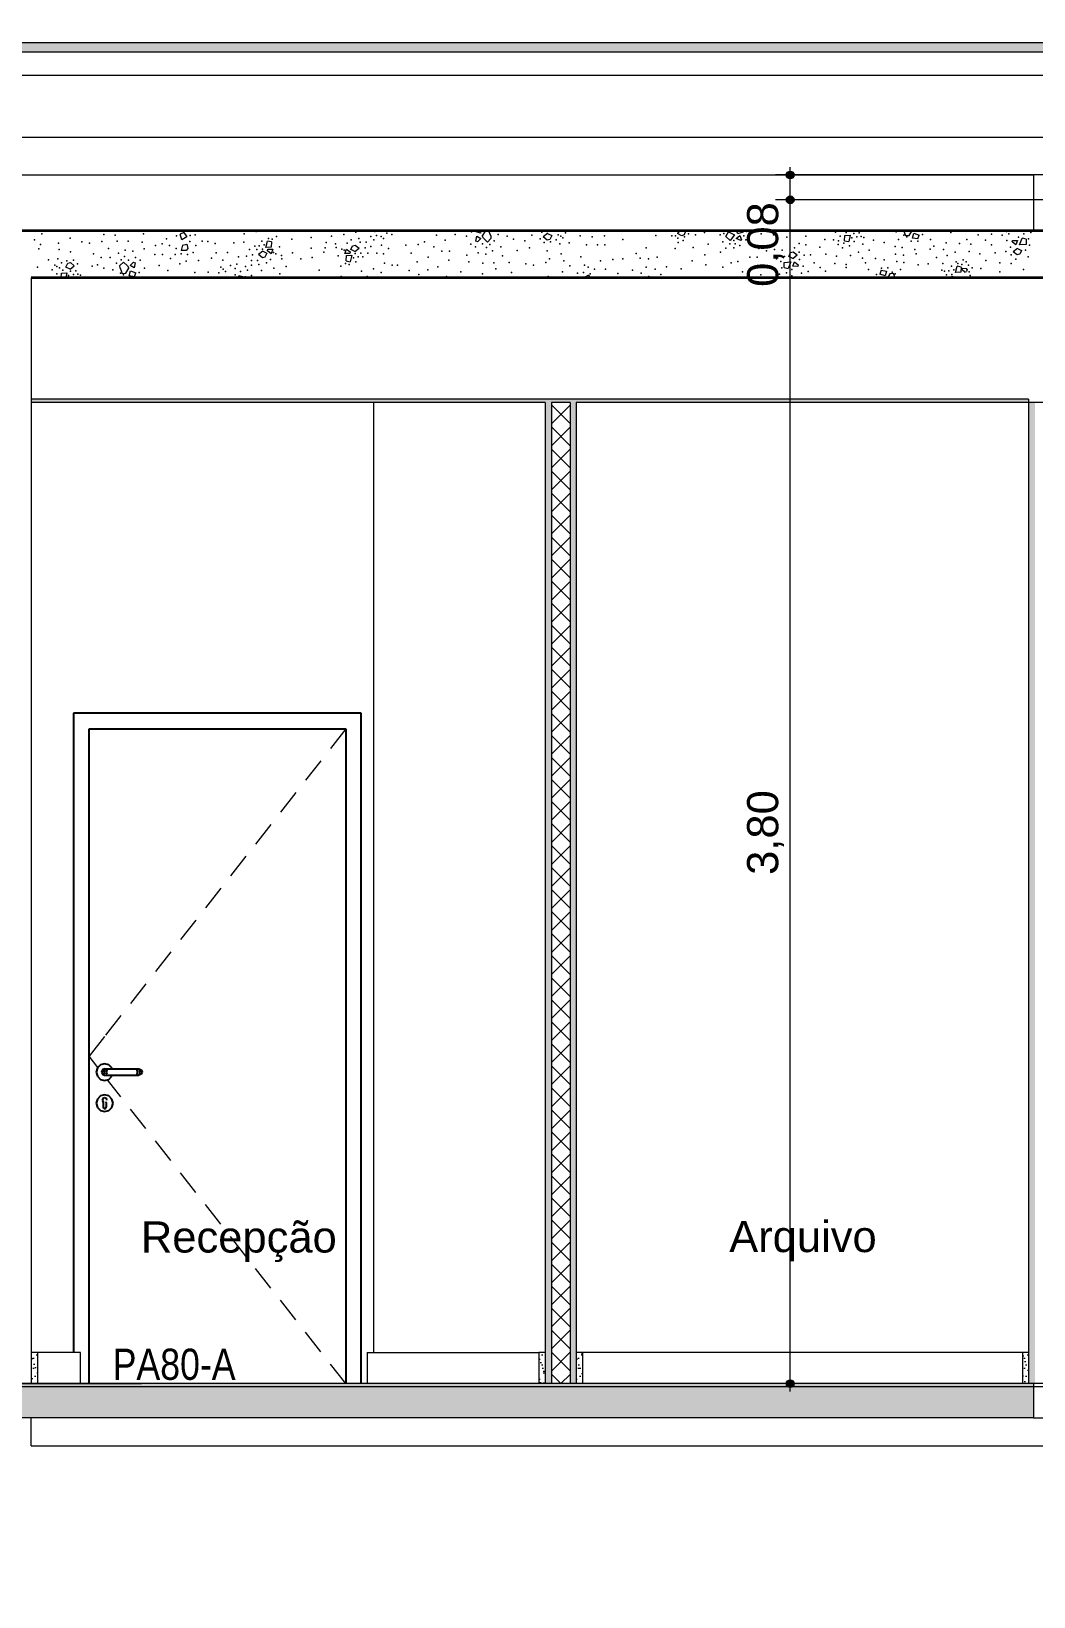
# Model space of a CAD drawing. Header units: metres. Extents: x -1783 to 21505, y -57 to 13660.
# Drawn here: x 17066 to 17388, y 7244 to 7746 of the extents above; entities that cross this region are included whole.
import ezdxf

# ---------------------------------------------------------------- set-up
doc = ezdxf.new("R2010")
doc.units = ezdxf.units.M
doc.header["$MEASUREMENT"] = 0
for name, color, linetype, lineweight in [('01_A Corte AA_1_0_Caneta_No__1', 7, 'Continuous', 35), ('01_A Corte AA_1_COBERTURA-LINHAS.EXEC_Caneta_No__241', 7, 'Continuous', 13), ('01_A Corte AA_1_ESTRUTURA-COB.EST_Caneta_No__241', 7, 'Continuous', 13), ('01_A Corte AA_1_FORRO.EXEC_Caneta_No__241', 7, 'Continuous', 13), ('01_A Corte AA_1_LAJES.EST_Caneta_No__1', 7, 'Continuous', 35), ('01_A Corte AA_1_LAJES.EST_Caneta_No__241', 7, 'Continuous', 13), ('01_A Corte AA_1_LAJES.EST_Caneta_No__4', 7, 'Continuous', 20), ('01_A Corte AA_1_LAJES.EST_Caneta_No__7', 7, 'Continuous', 13), ('01_A Corte AA_1_PAREDE CONSTRUIR_Caneta_No__241', 7, 'Continuous', 13), ('01_A Corte AA_1_PAREDE CONSTRUIR_Caneta_No__3', 7, 'Continuous', 25), ('01_A Corte AA_1_PAREDE CONSTRUIR_Caneta_No__83', 84, 'Continuous', 0), ('01_A Corte AA_1_PISO - Rodapé_Caneta_No__11', 7, 'Continuous', 5)]:
    doc.layers.add(name, color=color, linetype=linetype, lineweight=lineweight)
for name, color, linetype, lineweight, true_color in [('01_A Corte AA_1_ESTRUTURA-COB.EST_Caneta_No__16', 7, 'Continuous', 0, 0xc9c9c9), ('01_A Corte AA_1_ESTRUTURA-COB.EST_Caneta_No__97', 7, 'Continuous', 5, 0x6b6b6b), ('01_A Corte AA_1_LAJES.EST_Caneta_No__16', 7, 'Continuous', 0, 0xc9c9c9), ('01_A Corte AA_1_LAJES.EST_Caneta_No__254', 7, 'Continuous', 0, 0xd1c9ad), ('01_A Corte AA_1_LAJES.EST_Caneta_No__97', 7, 'Continuous', 5, 0x6b6b6b), ('01_A Corte AA_1_PISO - Rodapé_Caneta_No__97', 7, 'Continuous', 5, 0x6b6b6b)]:
    doc.layers.add(name, color=color, linetype=linetype, lineweight=lineweight, true_color=true_color)
for name, color, linetype in [('01_A Corte AA_1_FORRO.EXEC', 7, 'Continuous'), ('01_A Corte AA_1_PAREDE CONSTRUIR', 7, 'Continuous'), ('cotas', 7, 'Continuous'), ('COTAS EXECUTIVO.EXEC', 7, 'Continuous')]:
    doc.layers.add(name, color=color, linetype=linetype)
doc.styles.add('GENERATED_STYLE_1', font='arial.ttf')
doc.styles.add('GENERATED_STYLE_2', font='arial.ttf', dxfattribs={"width": 0.8})
pattern_1 = [(50, (22447.53, 7311.93), (-54.6554, 4.78173), [5.715, -62.865]), (355, (22447.53, 7311.93), (-10.57303, 57.31705), [4.572, -50.29218]), (100.4514, (22452.083, 7311.53), (44.08237, 52.53533), [4.857, -53.42707]), (46.1842, (22447.53, 7327.17), (-81.3237, 12.6127), [8.5725, -94.2975]), (96.6356, (22454.306, 7326.12), (71.2212, 74.2278), [7.2855, -80.1407]), (351.1842, (22447.53, 7327.17), (71.2212, 74.2278), [6.858, -75.4379]), (21, (22455.15, 7323.36), (-45.48432, 30.67956), [5.715, -62.865]), (326, (22455.15, 7323.36), (18.5406, 55.2564), [4.572, -50.292]), (71.4514, (22458.94, 7320.803), (64.02493, 24.57683), [4.857, -53.427]), (37.5, (22447.529, 7311.93), (0.92658, 25.36651), [0, -49.6824, 0, -51.054, 0, -50.4825]), (7.5, (22447.53, 7311.93), (20.0459, 30.05417), [0, -29.1084, 0, -48.5394, 0, -19.2405]), (327.5, (22430.536, 7311.93), (-40.67718, 1.718623), [0, -19.05, 0, -59.436, 0, -78.867]), (317.5, (22422.916, 7311.93), (44.43875, 7.62795), [0, -24.765, 0, -39.4716, 0, -56.007])]
pattern_2 = [(45, (22447.5286, 7316.9294), (-1.5909903, 1.5909903), [0, -1.5, 0, -2.25]), (110, (22452.5286, 7316.9294), (2.1143084, 0.7695453), [0, -1.1, 0, -1.9])]

# ---------------------------------------------------------------- blocks, each defined once
blk = doc.blocks.new('*X6658', base_point=(-79.8343, -33.8088))
at = {"layer": '01_A Corte AA_1_LAJES.EST_Caneta_No__241', "color": 7, "linetype": 'Continuous', "lineweight": 13, "ltscale": 1000}
for p, q in [((-53.3245, 3.6951), (-53.3366, 3.6895)), ((-53.3312, 3.6716), (-53.3366, 3.6895)), ((-53.315, 3.6814), (-53.3312, 3.6716)), ((-53.3245, 3.6951), (-53.315, 3.6814)), ((-52.3886, 3.7), (-52.389, 3.6988)), ((-52.3721, 3.6931), (-52.389, 3.6988)), ((-52.3865, 3.6672), (-52.3836, 3.6829)), ((-52.3836, 3.6829), (-52.3704, 3.6754)), ((-52.3704, 3.6754), (-52.3814, 3.6652)), ((-52.3703, 3.7), (-52.3721, 3.6931)), ((-52.357, 3.7), (-52.3662, 3.6841)), ((-52.3619, 3.677), (-52.3662, 3.6841)), ((-52.3497, 3.6644), (-52.3619, 3.677)), ((-52.3381, 3.6756), (-52.3497, 3.6644)), ((-52.339, 3.684), (-52.3447, 3.7)), ((-52.339, 3.684), (-52.3381, 3.6756)), ((-52.1565, 3.6919), (-52.1701, 3.6808)), ((-52.1575, 3.6708), (-52.1701, 3.6808)), ((-52.1493, 3.6728), (-52.1575, 3.6708)), ((-52.1565, 3.6919), (-52.1431, 3.6856)), ((-52.1431, 3.6856), (-52.1493, 3.6728)), ((-51.734, 3.7), (-51.7394, 3.6919)), ((-51.7254, 3.684), (-51.7394, 3.6919)), ((-51.7176, 3.6873), (-51.7254, 3.684)), ((-51.7138, 3.7), (-51.7176, 3.6873)), ((-51.584, 3.6828), (-51.5751, 3.6969)), ((-51.584, 3.6828), (-51.5699, 3.67)), ((-51.5751, 3.6969), (-51.5561, 3.6881)), ((-51.5561, 3.6881), (-51.5699, 3.67)), ((-51.5507, 3.6761), (-51.5388, 3.6855)), ((-51.5354, 3.6695), (-51.5507, 3.6761)), ((-51.5457, 3.6917), (-51.5499, 3.7)), ((-51.5457, 3.6917), (-51.5275, 3.6973)), ((-51.5388, 3.6855), (-51.5335, 3.6714)), ((-51.5335, 3.6714), (-51.5354, 3.6695)), ((-51.5286, 3.7), (-51.5275, 3.6973)), ((-51.2026, 3.6689), (-51.202, 3.6856)), ((-51.2026, 3.6689), (-51.1896, 3.6661)), ((-51.202, 3.6856), (-51.1846, 3.6867)), ((-51.1846, 3.6867), (-51.1896, 3.6661)), ((-51.1744, 3.6985), (-51.1776, 3.7)), ((-51.1744, 3.6985), (-51.1726, 3.7)), ((-51.0125, 3.7), (-51.0072, 3.6852)), ((-51.0072, 3.6852), (-50.9952, 3.6859)), ((-50.9952, 3.6859), (-50.9871, 3.7)), ((-50.9842, 3.6775), (-50.9801, 3.6928)), ((-50.9678, 3.6746), (-50.9842, 3.6775)), ((-50.9801, 3.6928), (-50.9632, 3.6871)), ((-50.9678, 3.6746), (-50.9632, 3.6871)), ((-50.6649, 3.6647), (-50.6635, 3.67)), ((-50.6635, 3.67), (-50.6476, 3.6692)), ((-50.6476, 3.6692), (-50.6533, 3.6552)), ((-50.6411, 3.6554), (-50.6326, 3.6767)), ((-50.6196, 3.6739), (-50.6326, 3.6767)), ((-50.6196, 3.6739), (-50.6202, 3.6572)), ((-53.3291, 3.6545), (-53.3333, 3.6374)), ((-53.3171, 3.637), (-53.3333, 3.6374)), ((-53.3291, 3.6545), (-53.3146, 3.6574)), ((-53.3118, 3.6436), (-53.3171, 3.637)), ((-53.3146, 3.6574), (-53.3118, 3.6436)), ((-53.0711, 3.6354), (-53.0847, 3.6243)), ((-53.0721, 3.6143), (-53.0847, 3.6243)), ((-53.0711, 3.6354), (-53.0577, 3.629)), ((-53.0577, 3.629), (-53.0639, 3.6163)), ((-53.061, 3.6472), (-53.0559, 3.6678)), ((-53.0436, 3.6483), (-53.061, 3.6472)), ((-53.0429, 3.665), (-53.0559, 3.6678)), ((-53.0559, 3.6367), (-53.0545, 3.6419)), ((-53.0443, 3.6271), (-53.0559, 3.6367)), ((-53.0545, 3.6419), (-53.0386, 3.6412)), ((-53.0386, 3.6412), (-53.0443, 3.6271)), ((-53.0429, 3.665), (-53.0436, 3.6483)), ((-52.8075, 3.6281), (-52.8019, 3.6421)), ((-52.7916, 3.6273), (-52.8075, 3.6281)), ((-52.8032, 3.6042), (-52.8025, 3.6209)), ((-52.8025, 3.6209), (-52.7851, 3.622)), ((-52.8019, 3.6421), (-52.7903, 3.6326)), ((-52.7903, 3.6326), (-52.7916, 3.6273)), ((-52.7851, 3.622), (-52.7902, 3.6014)), ((-52.7884, 3.6402), (-52.7822, 3.6529)), ((-52.775, 3.6338), (-52.7884, 3.6402)), ((-52.7822, 3.6529), (-52.7741, 3.655)), ((-52.775, 3.6338), (-52.7614, 3.645)), ((-52.7741, 3.655), (-52.7614, 3.645)), ((-52.3814, 3.6652), (-52.3865, 3.6672)), ((-51.3822, 3.6184), (-51.3761, 3.6311)), ((-51.3689, 3.612), (-51.3822, 3.6184)), ((-51.3761, 3.6311), (-51.3679, 3.6332)), ((-51.3689, 3.612), (-51.3552, 3.6232)), ((-51.3679, 3.6332), (-51.3552, 3.6232)), ((-50.6533, 3.6552), (-50.6649, 3.6647)), ((-50.6477, 3.6443), (-50.6614, 3.6332)), ((-50.6487, 3.6232), (-50.6614, 3.6332)), ((-50.6405, 3.6252), (-50.6487, 3.6232)), ((-50.6477, 3.6443), (-50.6344, 3.6379)), ((-50.6202, 3.6572), (-50.6411, 3.6554)), ((-50.6344, 3.6379), (-50.6405, 3.6252)), ((-53.703, 3.5837), (-53.6968, 3.5964)), ((-53.6896, 3.5773), (-53.703, 3.5837)), ((-53.6968, 3.5964), (-53.6886, 3.5984)), ((-53.6896, 3.5773), (-53.676, 3.5884)), ((-53.6886, 3.5984), (-53.676, 3.5884)), ((-53.5293, 3.5891), (-53.5177, 3.6003)), ((-53.5284, 3.5807), (-53.5293, 3.5891)), ((-53.5284, 3.5807), (-53.5224, 3.564)), ((-53.5177, 3.6003), (-53.5055, 3.5877)), ((-53.5104, 3.5647), (-53.5012, 3.5807)), ((-53.5055, 3.5877), (-53.5012, 3.5807)), ((-53.4994, 3.5563), (-53.4952, 3.5717)), ((-53.4969, 3.5894), (-53.4859, 3.5996)), ((-53.4838, 3.5819), (-53.4969, 3.5894)), ((-53.4952, 3.5717), (-53.4784, 3.5659)), ((-53.4859, 3.5996), (-53.4809, 3.5975)), ((-53.4809, 3.5975), (-53.4838, 3.5819)), ((-53.0639, 3.6163), (-53.0721, 3.6143)), ((-52.8032, 3.6042), (-52.7902, 3.6014)), ((-51.397, 3.5825), (-51.3964, 3.5991)), ((-51.397, 3.5825), (-51.384, 3.5796)), ((-51.3964, 3.5991), (-51.3755, 3.601)), ((-51.3755, 3.601), (-51.384, 3.5796)), ((-51.3689, 3.5871), (-51.3633, 3.6012)), ((-51.353, 3.5864), (-51.3689, 3.5871)), ((-51.3633, 3.6012), (-51.3517, 3.5916)), ((-51.3517, 3.5916), (-51.353, 3.5864)), ((-51.0848, 3.5741), (-51.0894, 3.5616)), ((-51.0848, 3.5741), (-51.0684, 3.5712)), ((-51.0684, 3.5712), (-51.0725, 3.5559)), ((-50.8468, 3.5666), (-50.8417, 3.5872)), ((-50.8287, 3.5843), (-50.8417, 3.5872)), ((-50.8287, 3.5843), (-50.8294, 3.5677)), ((-50.825, 3.575), (-50.8237, 3.5802)), ((-50.8169, 3.5683), (-50.825, 3.575)), ((-50.8237, 3.5802), (-50.8111, 3.5797)), ((-50.8169, 3.5683), (-50.8114, 3.5704)), ((-50.809, 3.5765), (-50.8114, 3.5704)), ((-50.809, 3.5765), (-50.8111, 3.5797)), ((-53.7177, 3.55), (-53.7171, 3.5644)), ((-53.7171, 3.5644), (-53.6997, 3.5655)), ((-53.6997, 3.5655), (-53.7035, 3.55)), ((-53.5224, 3.564), (-53.5104, 3.5647)), ((-53.4829, 3.5534), (-53.4994, 3.5563)), ((-53.4829, 3.5534), (-53.4784, 3.5659)), ((-53.1499, 3.55), (-53.1477, 3.5556)), ((-53.1347, 3.5527), (-53.1477, 3.5556)), ((-53.1347, 3.5527), (-53.1348, 3.55)), ((-52.0249, 3.5579), (-52.037, 3.5523)), ((-52.0363, 3.55), (-52.037, 3.5523)), ((-52.0249, 3.5579), (-52.0194, 3.55)), ((-51.0725, 3.5559), (-51.0894, 3.5616)), ((-51.0573, 3.5628), (-51.0647, 3.55)), ((-51.0453, 3.5635), (-51.0573, 3.5628)), ((-51.0405, 3.55), (-51.0453, 3.5635)), ((-50.8569, 3.5548), (-50.8627, 3.55)), ((-50.8569, 3.5548), (-50.8469, 3.55)), ((-50.8294, 3.5677), (-50.8468, 3.5666))]:
    blk.add_line(p, q, dxfattribs=at)
for p in [(-53.8042, 3.6718), (-53.7802, 3.6908), (-53.6894, 3.6766), (-53.6655, 3.6999), (-53.5816, 3.689), (-53.5453, 3.6862), (-53.4536, 3.6908), (-53.3796, 3.6753), (-53.3482, 3.6848), (-53.3194, 3.6998), (-53.3044, 3.6857), (-53.2881, 3.6874), (-53.1304, 3.6908), (-53.0921, 3.698), (-53.0529, 3.6764), (-53.0408, 3.6733), (-53.0264, 3.682), (-52.9777, 3.6742), (-52.9154, 3.6789), (-52.85, 3.6837), (-52.8107, 3.6889), (-52.7868, 3.6712), (-52.7715, 3.696), (-52.7627, 3.6763), (-52.7239, 3.6825), (-52.7139, 3.6714), (-52.7114, 3.6986), (-52.7055, 3.686), (-52.6908, 3.6828), (-52.6832, 3.6758), (-52.6721, 3.6931), (-52.6569, 3.6888), (-52.5125, 3.6867), (-52.4853, 3.6708), (-52.4532, 3.6893), (-52.4167, 3.6835), (-52.4002, 3.6975), (-52.3398, 3.6998), (-52.3274, 3.6684), (-52.3147, 3.6889), (-52.286, 3.6837), (-52.2659, 3.6733), (-52.2064, 3.6868), (-52.1803, 3.6745), (-52.1752, 3.6966), (-52.1576, 3.6979), (-52.1285, 3.6717), (-52.1222, 3.6876), (-52.114, 3.6837), (-52.1073, 3.6786), (-52.0988, 3.694), (-52.0522, 3.6848), (-52.0137, 3.6815), (-51.9738, 3.6843), (-51.9151, 3.6723), (-51.809, 3.6856), (-51.7578, 3.684), (-51.746, 3.6847), (-51.7379, 3.6771), (-51.7207, 3.6693), (-51.7163, 3.6811), (-51.7043, 3.6908), (-51.6817, 3.6873), (-51.6528, 3.6952), (-51.6022, 3.6873), (-51.5901, 3.6915), (-51.5578, 3.6691), (-51.526, 3.684), (-51.5193, 3.6716), (-51.5178, 3.6987), (-51.5082, 3.6918), (-51.4703, 3.6906), (-51.4313, 3.6874), (-51.3879, 3.6798), (-51.327, 3.6839), (-51.2661, 3.6732), (-51.2379, 3.6714), (-51.2322, 3.6964), (-51.2174, 3.6837), (-51.1978, 3.6951), (-51.1792, 3.6782), (-51.1733, 3.6925), (-51.1637, 3.6815), (-51.1557, 3.6938), (-51.1492, 3.6822), (-51.1404, 3.6792), (-51.11, 3.6702), (-51.0375, 3.697), (-51.0299, 3.6726), (-51.0124, 3.6861), (-51.0024, 3.681), (-50.952, 3.6884), (-50.9269, 3.6728), (-50.8611, 3.6947), (-50.8102, 3.6727), (-50.7735, 3.6882), (-50.7507, 3.6703), (-50.7314, 3.6895), (-50.6972, 3.6867), (-50.6827, 3.6986), (-50.6813, 3.669), (-50.6754, 3.6914), (-50.6447, 3.68), (-50.6275, 3.6909), (-50.6127, 3.6746), (-50.6048, 3.695), (-53.7904, 3.6431), (-53.7844, 3.6564), (-53.727, 3.6613), (-53.7244, 3.6408), (-53.6886, 3.633), (-53.652, 3.6651), (-53.6277, 3.6614), (-53.6139, 3.6269), (-53.5872, 3.6659), (-53.5664, 3.6443), (-53.538, 3.6674), (-53.5346, 3.6284), (-53.5125, 3.6388), (-53.5031, 3.6675), (-53.4881, 3.635), (-53.4584, 3.6641), (-53.4519, 3.6426), (-53.417, 3.6245), (-53.4155, 3.6536), (-53.3942, 3.6584), (-53.3929, 3.6247), (-53.3708, 3.6539), (-53.3523, 3.6242), (-53.3487, 3.6442), (-53.3327, 3.6262), (-53.3123, 3.6243), (-53.3046, 3.6659), (-53.2948, 3.6312), (-53.2857, 3.6538), (-53.2655, 3.6672), (-53.2475, 3.6665), (-53.2235, 3.66), (-53.2202, 3.6302), (-53.1842, 3.6311), (-53.1634, 3.6621), (-53.1313, 3.6638), (-53.1227, 3.6193), (-53.1131, 3.6408), (-53.104, 3.6233), (-53.0963, 3.6517), (-53.0898, 3.6401), (-53.0819, 3.6524), (-53.0738, 3.6679), (-53.0722, 3.6414), (-53.0663, 3.6557), (-53.0367, 3.6311), (-53.0286, 3.6272), (-53.017, 3.6491), (-53.0111, 3.6217), (-52.9752, 3.6303), (-52.915, 3.6448), (-52.8747, 3.6319), (-52.8707, 3.6456), (-52.8676, 3.6634), (-52.8369, 3.6585), (-52.835, 3.6475), (-52.8291, 3.6201), (-52.8175, 3.6421), (-52.8094, 3.6381), (-52.7997, 3.6607), (-52.7739, 3.6278), (-52.7582, 3.6638), (-52.7563, 3.6291), (-52.7421, 3.646), (-52.7389, 3.6643), (-52.733, 3.6284), (-52.7235, 3.6499), (-52.7045, 3.6291), (-52.6897, 3.6543), (-52.6832, 3.6269), (-52.6674, 3.6443), (-52.611, 3.655), (-52.5939, 3.629), (-52.5722, 3.6565), (-52.552, 3.6657), (-52.5212, 3.6489), (-52.4958, 3.6355), (-52.4716, 3.6357), (-52.4155, 3.6222), (-52.4031, 3.6579), (-52.3878, 3.6495), (-52.3793, 3.6297), (-52.3654, 3.6583), (-52.3549, 3.626), (-52.3521, 3.6469), (-52.3414, 3.6569), (-52.3328, 3.6364), (-52.3063, 3.6493), (-52.301, 3.6204), (-52.2535, 3.6378), (-52.2297, 3.668), (-52.2147, 3.6455), (-52.1672, 3.6626), (-52.1575, 3.6363), (-52.1467, 3.6654), (-52.1167, 3.6584), (-52.1123, 3.6262), (-52.0874, 3.6617), (-52.0319, 3.6553), (-51.9964, 3.6559), (-51.9725, 3.6561), (-51.8717, 3.6281), (-51.8398, 3.6458), (-51.7467, 3.6436), (-51.737, 3.6631), (-51.689, 3.6474), (-51.6519, 3.623), (-51.641, 3.6578), (-51.6008, 3.6322), (-51.5936, 3.6656), (-51.5843, 3.6451), (-51.5711, 3.659), (-51.5584, 3.6461), (-51.5541, 3.6593), (-51.5391, 3.6536), (-51.4779, 3.6443), (-51.4534, 3.6362), (-51.4273, 3.6403), (-51.4031, 3.6388), (-51.364, 3.6462), (-51.3489, 3.6324), (-51.3483, 3.6601), (-51.3321, 3.6222), (-51.3266, 3.6553), (-51.3122, 3.6233), (-51.2824, 3.6482), (-51.2631, 3.6261), (-51.2286, 3.6194), (-51.2233, 3.6567), (-51.222, 3.6681), (-51.2089, 3.6459), (-51.2047, 3.6606), (-51.1872, 3.6524), (-51.1841, 3.6212), (-51.1717, 3.666), (-51.1579, 3.6316), (-51.1439, 3.6573), (-51.1236, 3.6381), (-51.0757, 3.6629), (-51.0405, 3.6501), (-51.0387, 3.6261), (-51.0179, 3.6467), (-51.0139, 3.6226), (-50.9886, 3.6669), (-50.9768, 3.6409), (-50.9726, 3.6262), (-50.968, 3.6677), (-50.928, 3.6417), (-50.9165, 3.6512), (-50.8856, 3.641), (-50.8763, 3.6618), (-50.8734, 3.6216), (-50.8472, 3.6321), (-50.8339, 3.6603), (-50.8028, 3.6338), (-50.7973, 3.6573), (-50.7682, 3.6271), (-50.7313, 3.6559), (-50.7191, 3.6299), (-50.6845, 3.6342), (-50.6695, 3.6479), (-50.6677, 3.6239), (-50.6213, 3.6387), (-50.6092, 3.6542), (-53.7939, 3.5844), (-53.7587, 3.6075), (-53.7473, 3.5752), (-53.7389, 3.5906), (-53.7321, 3.5856), (-53.7294, 3.6108), (-53.724, 3.5816), (-53.7176, 3.5976), (-53.7129, 3.5739), (-53.6995, 3.6039), (-53.6885, 3.5713), (-53.6789, 3.6066), (-53.6709, 3.5726), (-53.6659, 3.5948), (-53.6184, 3.587), (-53.6015, 3.5914), (-53.5902, 3.6149), (-53.5814, 3.5811), (-53.5611, 3.6154), (-53.5527, 3.5758), (-53.54, 3.5964), (-53.526, 3.6078), (-53.5153, 3.6178), (-53.502, 3.6064), (-53.4795, 3.6152), (-53.4642, 3.6068), (-53.4507, 3.5812), (-53.4034, 3.5894), (-53.3762, 3.5735), (-53.3675, 3.6113), (-53.3367, 3.5945), (-53.3165, 3.6037), (-53.2777, 3.6052), (-53.2465, 3.5683), (-53.236, 3.6127), (-53.2054, 3.5844), (-53.199, 3.6059), (-53.1979, 3.5774), (-53.1906, 3.5703), (-53.1748, 3.5888), (-53.1593, 3.5792), (-53.1541, 3.594), (-53.1488, 3.6173), (-53.1427, 3.5698), (-53.1259, 3.5863), (-53.12, 3.5738), (-53.1075, 3.5898), (-53.1072, 3.6049), (-53.0879, 3.6055), (-53.0835, 3.5929), (-53.0747, 3.5732), (-53.0594, 3.598), (-53.0464, 3.6085), (-53.0354, 3.5803), (-53.0092, 3.6108), (-52.9961, 3.5856), (-52.949, 3.611), (-52.9123, 3.6153), (-52.8898, 3.5739), (-52.8197, 3.5872), (-52.8053, 3.596), (-52.7933, 3.5928), (-52.7798, 3.6136), (-52.7723, 3.6013), (-52.7643, 3.6169), (-52.754, 3.5713), (-52.7498, 3.6175), (-52.7157, 3.5784), (-52.68, 3.597), (-52.6559, 3.5905), (-52.6379, 3.5899), (-52.6005, 3.5728), (-52.5753, 3.601), (-52.5405, 3.5754), (-52.54, 3.616), (-52.5091, 3.5849), (-52.4732, 3.6065), (-52.4351, 3.5693), (-52.409, 3.6006), (-52.3642, 3.5972), (-52.3293, 3.5973), (-52.3221, 3.5785), (-52.2801, 3.5988), (-52.2257, 3.5943), (-52.2013, 3.5905), (-52.1617, 3.5989), (-52.1503, 3.6103), (-52.1085, 3.5694), (-52.1043, 3.6038), (-52.0845, 3.5884), (-52.0495, 3.6171), (-52.0381, 3.59), (-52.0258, 3.5835), (-52.0055, 3.5775), (-51.9869, 3.6045), (-51.9702, 3.578), (-51.9465, 3.6083), (-51.9145, 3.6104), (-51.8836, 3.5748), (-51.8587, 3.6131), (-51.8397, 3.5841), (-51.8318, 3.6103), (-51.8105, 3.578), (-51.8042, 3.6155), (-51.7749, 3.5855), (-51.7276, 3.5784), (-51.6924, 3.6042), (-51.6486, 3.5912), (-51.594, 3.584), (-51.5674, 3.5973), (-51.5451, 3.602), (-51.5304, 3.5694), (-51.507, 3.6163), (-51.4997, 3.5822), (-51.4834, 3.6162), (-51.4637, 3.5892), (-51.4243, 3.5785), (-51.4214, 3.6105), (-51.4074, 3.6021), (-51.4039, 3.5817), (-51.3953, 3.6177), (-51.3719, 3.5764), (-51.3471, 3.6084), (-51.3353, 3.5874), (-51.3194, 3.5697), (-51.3001, 3.5973), (-51.2807, 3.5829), (-51.2637, 3.5715), (-51.234, 3.5959), (-51.1976, 3.5824), (-51.1975, 3.5929), (-51.1457, 3.6123), (-51.136, 3.5975), (-51.1257, 3.5759), (-51.1033, 3.6115), (-51.0846, 3.581), (-51.0757, 3.6079), (-51.0639, 3.5818), (-51.0347, 3.602), (-51.0227, 3.5761), (-51.0121, 3.5987), (-50.9669, 3.5914), (-50.9343, 3.5949), (-50.9077, 3.6151), (-50.8909, 3.5741), (-50.8874, 3.5959), (-50.8821, 3.5711), (-50.8677, 3.5717), (-50.8596, 3.5872), (-50.8521, 3.575), (-50.8442, 3.6008), (-50.8387, 3.5957), (-50.8266, 3.5926), (-50.8224, 3.6073), (-50.8122, 3.6013), (-50.8049, 3.5899), (-50.8028, 3.5684), (-50.7935, 3.5818), (-50.7652, 3.58), (-50.7489, 3.6051), (-50.7047, 3.5979), (-50.7044, 3.5694), (-50.6683, 3.5962), (-50.6526, 3.6101), (-50.6287, 3.5765), (-50.6135, 3.6176), (-53.7813, 3.5521), (-53.753, 3.5503), (-53.7326, 3.5625), (-53.6944, 3.557), (-53.6788, 3.5603), (-53.6644, 3.561), (-53.6556, 3.558), (-53.545, 3.5514), (-53.5276, 3.5649), (-53.5176, 3.5598), (-53.4672, 3.5672), (-53.442, 3.5516), (-53.3254, 3.5515), (-53.2887, 3.5671), (-53.2124, 3.5655), (-53.1598, 3.5588), (-53.1278, 3.5534), (-53.1075, 3.5567), (-53.0161, 3.5627), (-52.8189, 3.5536), (-52.736, 3.5541), (-52.6907, 3.5672), (-52.5693, 3.5604), (-52.4806, 3.5536), (-52.3658, 3.5628), (-52.282, 3.5518), (-52.2718, 3.5666), (-52.154, 3.5537), (-52.0605, 3.5642), (-52.0415, 3.5667), (-52.0198, 3.5626), (-51.9885, 3.5502), (-51.9303, 3.5639), (-51.8558, 3.5648), (-51.8308, 3.5536), (-51.7925, 3.5608), (-51.5111, 3.5517), (-51.4718, 3.5588), (-51.4118, 3.5614), (-51.3891, 3.5654), (-51.3725, 3.556), (-51.3573, 3.5516), (-51.3412, 3.5649), (-51.1536, 3.5521), (-51.1006, 3.5604), (-51.0501, 3.5677), (-51.0401, 3.5626), (-51.0151, 3.5517), (-50.8756, 3.5595), (-50.858, 3.5608), (-50.8225, 3.5504), (-50.7992, 3.5569)]:
    blk.add_point(p, dxfattribs=at)

msp = doc.modelspace()

# ---------------------------------------------------------------- hatches: boundary and pattern name
at = {"layer": '01_A Corte AA_1_ESTRUTURA-COB.EST_Caneta_No__97', "linetype": 'Continuous', "lineweight": 5, "true_color": 0x6b6b6b}
h = msp.add_hatch(dxfattribs=at)
h.set_pattern_fill('AR_CONC_0001', color=251, scale=100, style=0, pattern_type=2)
h.set_pattern_definition(pattern_1)
h.paths.add_polyline_path([(15816.125, 7742.312), (15816.125, 7739.297), (18026.125, 7739.297), (18026.125, 7742.312)])
at = {"layer": '01_A Corte AA_1_FORRO.EXEC', "linetype": 'Continuous', "lineweight": 0, "true_color": 0xffffff}
msp.add_hatch(color=7, dxfattribs=at).paths.add_polyline_path([(17066.125, 7626.929), (17386.363, 7626.929), (17386.363, 7627.929), (17066.125, 7627.929)])
at = {"layer": '01_A Corte AA_1_LAJES.EST_Caneta_No__254', "linetype": 'Continuous', "lineweight": 0, "true_color": 0xd1c9ad}
h = msp.add_hatch(dxfattribs=at)
h.set_pattern_fill('HAIE_OD_0001', color=9, scale=100, style=0, pattern_type=2)
h.set_pattern_definition([(45, (22447.529, 7361.93), (-15.9099, 15.9099), [0, -15, 0, -22.5]), (110, (22497.529, 7361.93), (21.143084, 7.69545), [0, -11, 0, -19])])
h.paths.add_polyline_path([(17387.959, 7311.929), (15796.125, 7311.929), (15796.125, 7310.929), (17387.959, 7310.929)])
at = {"layer": '01_A Corte AA_1_LAJES.EST_Caneta_No__97', "linetype": 'Continuous', "lineweight": 5, "true_color": 0x6b6b6b}
h = msp.add_hatch(dxfattribs=at)
h.set_pattern_fill('AR_CONC_0001', color=251, scale=100, style=0, pattern_type=2)
h.set_pattern_definition(pattern_1)
h.paths.add_polyline_path([(15796.125, 7300.929), (17387.959, 7300.929), (17387.959, 7310.929), (15796.125, 7310.929)])
at = {"layer": '01_A Corte AA_1_PAREDE CONSTRUIR', "linetype": 'Continuous', "lineweight": 0, "true_color": 0xffffff}
for points in [[(17231.125, 7626.929), (17231.125, 7311.929), (17233.125, 7311.929), (17233.125, 7626.929)], [(17241.125, 7626.929), (17239.125, 7626.929), (17239.125, 7311.929), (17241.125, 7311.929)], [(17386.363, 7311.929), (17388.363, 7311.929), (17388.363, 7626.929), (17386.363, 7626.929)]]:
    msp.add_hatch(color=7, dxfattribs=at).paths.add_polyline_path(points)
at = {"layer": '01_A Corte AA_1_PAREDE CONSTRUIR_Caneta_No__83', "linetype": 'Continuous', "lineweight": 0}
h = msp.add_hatch(dxfattribs=at)
h.set_pattern_fill('PLACOMUR_0001', color=84, scale=100, style=0, pattern_type=2)
h.set_pattern_definition([(45, (22447.5286, 7311.9294), (-3.535534, 3.535534), []), (135, (22447.5286, 7311.9294), (3.535534, 3.535534), [])])
h.paths.add_polyline_path([(17233.125, 7311.929), (17239.125, 7311.929), (17239.125, 7626.929), (17233.125, 7626.929)])
at = {"layer": '01_A Corte AA_1_PISO - Rodapé_Caneta_No__97', "linetype": 'Continuous', "lineweight": 5, "true_color": 0x6b6b6b}
h = msp.add_hatch(dxfattribs=at)
h.set_pattern_fill('CUT_STONE_0001', color=251, scale=100, style=0, pattern_type=2)
h.set_pattern_definition(pattern_2)
h.paths.add_polyline_path([(17066.125, 7321.929), (17066.125, 7311.929), (17068.125, 7311.929), (17068.125, 7321.929)])
h = msp.add_hatch(dxfattribs=at)
h.set_pattern_fill('CUT_STONE_0001', color=251, scale=100, style=0, pattern_type=2)
h.set_pattern_definition(pattern_2)
h.paths.add_polyline_path([(17231.125, 7321.929), (17229.125, 7321.929), (17229.125, 7311.929), (17231.125, 7311.929)])
h = msp.add_hatch(dxfattribs=at)
h.set_pattern_fill('CUT_STONE_0001', color=251, scale=100, style=0, pattern_type=2)
h.set_pattern_definition(pattern_2)
h.paths.add_polyline_path([(17241.125, 7321.929), (17241.125, 7311.929), (17243.125, 7311.929), (17243.125, 7321.929)])
h = msp.add_hatch(dxfattribs=at)
h.set_pattern_fill('CUT_STONE_0001', color=251, scale=100, style=0, pattern_type=2)
h.set_pattern_definition(pattern_2)
h.paths.add_polyline_path([(17386.363, 7321.929), (17384.363, 7321.929), (17384.363, 7311.929), (17386.363, 7311.929)])
at = {"layer": 'cotas'}
h = msp.add_hatch(color=7, dxfattribs=at)
h.dxf.hatch_style = 1
h.paths.add_polyline_path([(21504.961, 13659.963), (10304.961, 13659.963), (10304.961, 5739.963), (21504.961, 5739.963)])
h.paths.add_polyline_path([(10571.627, 13593.296), (21371.627, 13593.296), (21371.627, 5806.63), (10571.627, 5806.63)], flags=16)
at = {"layer": 'COTAS EXECUTIVO.EXEC', "linetype": 'Continuous', "lineweight": 13, "ltscale": 1000}
for points in [[(17308.564, 7699.929), (17308.659, 7699.451), (17308.93, 7699.046), (17309.335, 7698.775), (17309.814, 7698.679), (17310.292, 7698.775), (17310.698, 7699.046), (17310.969, 7699.451), (17311.064, 7699.929), (17310.969, 7700.408), (17310.698, 7700.813), (17310.292, 7701.084), (17309.814, 7701.179), (17309.335, 7701.084), (17308.93, 7700.813), (17308.659, 7700.408)], [(17308.564, 7691.929), (17308.659, 7691.451), (17308.93, 7691.046), (17309.335, 7690.775), (17309.814, 7690.679), (17310.292, 7690.775), (17310.698, 7691.046), (17310.969, 7691.451), (17311.064, 7691.929), (17310.969, 7692.408), (17310.698, 7692.813), (17310.292, 7693.084), (17309.814, 7693.179), (17309.335, 7693.084), (17308.93, 7692.813), (17308.659, 7692.408)], [(17308.564, 7311.929), (17308.659, 7311.451), (17308.93, 7311.046), (17309.335, 7310.775), (17309.814, 7310.679), (17310.292, 7310.775), (17310.698, 7311.046), (17310.969, 7311.451), (17311.064, 7311.929), (17310.969, 7312.408), (17310.698, 7312.813), (17310.292, 7313.084), (17309.814, 7313.179), (17309.335, 7313.084), (17308.93, 7312.813), (17308.659, 7312.408)]]:
    msp.add_hatch(color=256, dxfattribs=at).paths.add_polyline_path(points)

# ---------------------------------------------------------------- linework, layer by layer
at = {"layer": '01_A Corte AA_1_ESTRUTURA-COB.EST_Caneta_No__16', "color": 9, "linetype": 'Continuous', "lineweight": 0, "ltscale": 1000, "true_color": 0xc9c9c9}
for p, q in [((15816.125, 7731.934), (17866.169, 7731.934)), ((17866.169, 7711.934), (15816.125, 7711.934))]:
    msp.add_line(p, q, dxfattribs=at)
at = {"layer": '01_A Corte AA_1_ESTRUTURA-COB.EST_Caneta_No__241', "color": 7, "linetype": 'Continuous', "lineweight": 13, "ltscale": 1000}
for p, q in [((18010.625, 7742.312), (15816.125, 7742.312)), ((18026.125, 7739.297), (15816.125, 7739.297))]:
    msp.add_line(p, q, dxfattribs=at)
at = {"layer": '01_A Corte AA_1_FORRO.EXEC_Caneta_No__241', "color": 7, "linetype": 'Continuous', "lineweight": 13, "ltscale": 1000}
for p, q in [((17386.363, 7627.929), (17066.125, 7627.929)), ((17231.125, 7626.929), (17066.125, 7626.929)), ((17239.125, 7626.929), (17233.125, 7626.929)), ((17386.363, 7626.929), (17241.125, 7626.929)), ((17386.363, 7627.929), (17386.363, 7626.929))]:
    msp.add_line(p, q, dxfattribs=at)
at = {"layer": '01_A Corte AA_1_LAJES.EST_Caneta_No__1', "color": 7, "linetype": 'Continuous', "lineweight": 35, "ltscale": 1000}
for p, q in [((18026.125, 7681.929), (15816.125, 7681.929)), ((18026.125, 7666.929), (17066.125, 7666.929))]:
    msp.add_line(p, q, dxfattribs=at)
at = {"layer": '01_A Corte AA_1_LAJES.EST_Caneta_No__16', "color": 9, "linetype": 'Continuous', "lineweight": 0, "ltscale": 1000, "true_color": 0xc9c9c9}
for q in [(17066.125, 7300.929), (17886.169, 7291.929)]:
    msp.add_line((17066.125, 7291.929), q, dxfattribs=at)
at = {"layer": '01_A Corte AA_1_LAJES.EST_Caneta_No__241', "color": 7, "linetype": 'Continuous', "lineweight": 13, "ltscale": 1000}
for p, q in [((17395.959, 7310.929), (17387.959, 7310.929)), ((17387.959, 7300.929), (17395.959, 7300.929))]:
    msp.add_line(p, q, dxfattribs=at)
at = {"layer": '01_A Corte AA_1_LAJES.EST_Caneta_No__4', "color": 7, "linetype": 'Continuous', "lineweight": 20, "ltscale": 1000}
for p, q in [((17387.959, 7310.929), (17387.959, 7300.929)), ((17387.959, 7300.929), (15796.125, 7300.929))]:
    msp.add_line(p, q, dxfattribs=at)
at = {"layer": '01_A Corte AA_1_LAJES.EST_Caneta_No__7', "color": 7, "linetype": 'Continuous', "lineweight": 13, "ltscale": 1000}
for p, q in [((17229.125, 7311.929), (17068.125, 7311.929)), ((17384.363, 7311.929), (17243.125, 7311.929)), ((17387.959, 7311.929), (17387.959, 7310.929)), ((17387.959, 7310.929), (15796.125, 7310.929))]:
    msp.add_line(p, q, dxfattribs=at)
at = {"layer": '01_A Corte AA_1_LAJES.EST_Caneta_No__7', "color": 7, "linetype": 'Continuous', "lineweight": 13, "ltscale": 1000, "flags": 128}
for points in [[(17068.125, 7311.929), (17066.125, 7311.929), (17063.125, 7311.929), (17049.125, 7311.929), (17046.125, 7311.929), (17044.125, 7311.929)], [(17243.125, 7311.929), (17241.125, 7311.929), (17239.125, 7311.929), (17233.125, 7311.929), (17231.125, 7311.929), (17229.125, 7311.929)], [(17387.959, 7311.929), (17386.363, 7311.929), (17384.363, 7311.929)]]:
    msp.add_lwpolyline(points, dxfattribs=at)
at = {"layer": '01_A Corte AA_1_PAREDE CONSTRUIR_Caneta_No__241', "color": 7, "linetype": 'Continuous', "lineweight": 13, "ltscale": 1000}
for p, q in [((17046.125, 7699.929), (17387.959, 7699.929)), ((17387.959, 7699.929), (17387.959, 7681.929)), ((17066.125, 7666.929), (17066.125, 7627.929)), ((17066.125, 7627.929), (17066.125, 7626.929)), ((17066.125, 7626.929), (17066.125, 7541.929)), ((17175.958, 7626.929), (17175.958, 7321.929)), ((17231.125, 7626.929), (17231.125, 7321.929)), ((17233.125, 7626.929), (17233.125, 7311.929)), ((17239.125, 7626.929), (17239.125, 7311.929)), ((17241.125, 7626.929), (17241.125, 7321.929)), ((17386.363, 7626.929), (17386.363, 7321.929)), ((17066.125, 7541.929), (17066.125, 7421.929)), ((17167.078, 7522.129), (17162.142, 7515.834)), ((17159.057, 7511.899), (17154.121, 7505.603)), ((17151.036, 7501.668), (17146.1, 7495.373)), ((17143.015, 7491.438), (17138.079, 7485.142)), ((17134.994, 7481.207), (17130.058, 7474.911)), ((17126.973, 7470.977), (17122.037, 7464.681)), ((17118.952, 7460.746), (17114.016, 7454.45)), ((17110.931, 7450.515), (17105.995, 7444.22)), ((17102.91, 7440.285), (17097.974, 7433.989)), ((17094.889, 7430.054), (17089.953, 7423.759)), ((17089.613, 7423.325), (17084.677, 7417.029)), ((17066.125, 7421.929), (17066.125, 7321.929)), ((17087.495, 7413.435), (17084.677, 7417.029)), ((17094.889, 7404.005), (17090.599, 7409.476)), ((17102.91, 7393.774), (17097.974, 7400.07)), ((17110.931, 7383.543), (17105.995, 7389.839)), ((17118.952, 7373.313), (17114.016, 7379.609)), ((17126.973, 7363.082), (17122.037, 7369.378)), ((17134.994, 7352.852), (17130.058, 7359.147)), ((17143.015, 7342.621), (17138.079, 7348.917)), ((17151.036, 7332.391), (17146.1, 7338.686)), ((17159.057, 7322.16), (17154.121, 7328.456)), ((17066.125, 7321.929), (17066.125, 7311.929)), ((17231.125, 7321.929), (17231.125, 7311.929)), ((17241.125, 7321.929), (17241.125, 7311.929)), ((17386.363, 7321.929), (17386.363, 7311.929)), ((17167.078, 7311.929), (17162.142, 7318.225))]:
    msp.add_line(p, q, dxfattribs=at)
at = {"layer": '01_A Corte AA_1_PAREDE CONSTRUIR_Caneta_No__241', "color": 7, "linetype": 'Continuous', "lineweight": 13, "ltscale": 1000, "flags": 128}
for points in [[(17396.363, 7626.929), (17394.363, 7626.929), (17388.363, 7626.929), (17386.363, 7626.929)], [(17395.959, 7311.929), (17394.363, 7311.929), (17388.363, 7311.929), (17387.959, 7311.929)]]:
    msp.add_lwpolyline(points, dxfattribs=at)
at = {"layer": '01_A Corte AA_1_PAREDE CONSTRUIR_Caneta_No__3', "color": 7, "linetype": 'Continuous', "lineweight": 25, "ltscale": 1000}
for p, q in [((17079.678, 7527.129), (17079.678, 7321.929)), ((17172.077, 7527.129), (17079.678, 7527.129)), ((17172.077, 7311.929), (17172.077, 7527.129)), ((17084.677, 7311.929), (17084.677, 7522.129)), ((17084.677, 7522.129), (17167.078, 7522.129)), ((17167.078, 7522.129), (17167.078, 7311.929)), ((17087.339, 7413.279), (17086.978, 7411.929)), ((17086.978, 7411.929), (17087.339, 7410.579)), ((17088.328, 7414.268), (17087.339, 7413.279)), ((17089.678, 7414.629), (17088.328, 7414.268)), ((17088.97, 7412.637), (17088.678, 7411.929)), ((17088.678, 7411.929), (17088.97, 7411.222)), ((17089.126, 7412.637), (17088.85, 7411.929)), ((17088.85, 7411.929), (17089.126, 7411.222)), ((17089.678, 7412.929), (17088.97, 7412.637)), ((17089.607, 7412.637), (17089.396, 7411.929)), ((17089.396, 7411.929), (17089.607, 7411.222)), ((17091.028, 7414.268), (17089.678, 7414.629)), ((17089.678, 7412.929), (17089.792, 7412.929)), ((17089.792, 7412.929), (17090.117, 7412.929)), ((17090.117, 7412.929), (17090.603, 7412.929)), ((17090.328, 7412.637), (17090.213, 7411.929)), ((17090.213, 7411.929), (17090.328, 7411.222)), ((17090.603, 7412.929), (17091.178, 7412.929)), ((17092.016, 7413.279), (17091.028, 7414.268)), ((17091.178, 7412.929), (17099.178, 7412.929)), ((17092.11, 7412.929), (17092.016, 7413.279)), ((17099.178, 7412.929), (17099.752, 7412.929)), ((17099.752, 7412.929), (17100.238, 7412.929)), ((17100.027, 7412.637), (17100.142, 7411.929)), ((17100.142, 7411.929), (17100.027, 7411.222)), ((17100.238, 7412.929), (17100.563, 7412.929)), ((17100.563, 7412.929), (17100.678, 7412.929)), ((17100.678, 7412.929), (17101.385, 7412.637)), ((17100.748, 7412.637), (17100.959, 7411.929)), ((17100.959, 7411.929), (17100.748, 7411.222)), ((17101.229, 7412.637), (17101.505, 7411.929)), ((17101.505, 7411.929), (17101.229, 7411.222)), ((17101.385, 7412.637), (17101.678, 7411.929)), ((17101.678, 7411.929), (17101.385, 7411.222)), ((17087.339, 7410.579), (17088.328, 7409.591)), ((17088.328, 7409.591), (17089.678, 7409.229)), ((17088.97, 7411.222), (17089.678, 7410.929)), ((17089.678, 7410.929), (17089.792, 7410.929)), ((17089.678, 7409.229), (17091.028, 7409.591)), ((17089.792, 7410.929), (17090.117, 7410.929)), ((17090.117, 7410.929), (17090.603, 7410.929)), ((17090.603, 7410.929), (17091.178, 7410.929)), ((17091.028, 7409.591), (17092.016, 7410.579)), ((17091.178, 7410.929), (17099.178, 7410.929)), ((17092.016, 7410.579), (17092.11, 7410.929)), ((17099.178, 7410.929), (17099.752, 7410.929)), ((17099.752, 7410.929), (17100.238, 7410.929)), ((17100.238, 7410.929), (17100.563, 7410.929)), ((17100.563, 7410.929), (17100.678, 7410.929)), ((17101.385, 7411.222), (17100.678, 7410.929)), ((17087.339, 7403.279), (17086.978, 7401.929)), ((17086.978, 7401.929), (17087.339, 7400.579)), ((17088.328, 7404.268), (17087.339, 7403.279)), ((17089.678, 7404.629), (17088.328, 7404.268)), ((17089.005, 7403.093), (17088.931, 7402.899)), ((17088.931, 7402.899), (17089.178, 7402.369)), ((17089.14, 7403.444), (17089.005, 7403.093)), ((17089.678, 7403.672), (17089.14, 7403.444)), ((17089.178, 7402.369), (17089.178, 7402.218)), ((17089.178, 7402.218), (17089.178, 7401.929)), ((17089.178, 7401.929), (17089.178, 7401.641)), ((17091.028, 7404.268), (17089.678, 7404.629)), ((17090.215, 7403.444), (17089.678, 7403.672)), ((17090.178, 7402.218), (17090.178, 7402.369)), ((17090.178, 7402.218), (17090.178, 7401.929)), ((17090.178, 7401.929), (17090.178, 7401.641)), ((17090.35, 7403.093), (17090.215, 7403.444)), ((17090.424, 7402.899), (17090.35, 7403.093)), ((17092.016, 7403.279), (17091.028, 7404.268)), ((17092.378, 7401.929), (17092.016, 7403.279)), ((17092.016, 7400.579), (17092.378, 7401.929)), ((17087.339, 7400.579), (17088.328, 7399.591)), ((17088.328, 7399.591), (17089.678, 7399.229)), ((17089.178, 7401.641), (17089.178, 7401.063)), ((17089.178, 7401.063), (17089.178, 7400.679)), ((17089.178, 7400.679), (17089.324, 7400.326)), ((17089.324, 7400.326), (17089.678, 7400.179)), ((17089.678, 7400.179), (17090.031, 7400.326)), ((17089.678, 7399.229), (17091.028, 7399.591)), ((17090.031, 7400.326), (17090.178, 7400.679)), ((17090.178, 7401.641), (17090.178, 7401.063)), ((17090.178, 7401.063), (17090.178, 7400.679)), ((17091.028, 7399.591), (17092.016, 7400.579))]:
    msp.add_line(p, q, dxfattribs=at)
at = {"layer": '01_A Corte AA_1_PISO - Rodapé_Caneta_No__11', "color": 7, "linetype": 'Continuous', "lineweight": 5, "ltscale": 1000}
for p, q in [((17068.125, 7321.929), (17066.125, 7321.929)), ((17081.878, 7321.929), (17068.125, 7321.929)), ((17068.125, 7321.929), (17068.125, 7311.929)), ((17081.878, 7311.929), (17081.878, 7321.929)), ((17173.958, 7321.929), (17173.958, 7311.929)), ((17173.958, 7321.929), (17229.125, 7321.929)), ((17229.125, 7321.929), (17229.125, 7311.929)), ((17231.125, 7321.929), (17229.125, 7321.929)), ((17243.125, 7321.929), (17241.125, 7321.929)), ((17243.125, 7321.929), (17243.125, 7311.929)), ((17384.363, 7321.929), (17243.125, 7321.929)), ((17384.363, 7321.929), (17384.363, 7311.929)), ((17386.363, 7321.929), (17384.363, 7321.929))]:
    msp.add_line(p, q, dxfattribs=at)
at = {"layer": 'COTAS EXECUTIVO.EXEC', "linetype": 'Continuous', "lineweight": 13, "ltscale": 1000}
for p, q in [((17308.564, 7699.929), (17305.126, 7699.929)), ((17309.814, 7701.179), (17309.814, 7702.429)), ((17309.814, 7693.179), (17309.814, 7698.679)), ((17494.735, 7699.929), (17311.064, 7699.929)), ((17308.564, 7691.929), (17305.126, 7691.929)), ((17309.814, 7313.179), (17309.814, 7690.679)), ((17494.735, 7691.929), (17311.064, 7691.929)), ((16916.602, 7311.929), (17101.523, 7311.929)), ((17308.564, 7311.929), (17124.893, 7311.929)), ((17314.501, 7311.929), (17311.064, 7311.929)), ((17309.814, 7309.429), (17309.814, 7310.679))]:
    msp.add_line(p, q, dxfattribs=at)
for centre in [(17309.814, 7699.929), (17309.814, 7691.929), (17309.814, 7311.929)]:
    msp.add_circle(centre, 1.25, dxfattribs=at)

# ---------------------------------------------------------------- block references
at = {"layer": '01_A Corte AA_1_PAREDE CONSTRUIR', "color": 64, "linetype": 'Continuous', "lineweight": 0, "ltscale": 1000, "true_color": 0x80aa00, "xscale": 100, "yscale": 100, "zscale": 100}
msp.add_blockref('*X6658', (14464.102, 3931.048), dxfattribs=at)

# ---------------------------------------------------------------- texts
at = {"layer": '01_A Corte AA_1_0_Caneta_No__1', "color": 7, "linetype": 'Continuous', "lineweight": 35, "char_height": 10, "style": 'GENERATED_STYLE_1'}
for s, insert, attachment_point in [('\\A1;Recepção', (17101.31, 7364.005), 1), ('\\A1;Arquivo', (17313.896, 7364.149), 2)]:
    msp.add_mtext(s, dxfattribs=dict(at, insert=insert, attachment_point=attachment_point))
at = {"layer": '01_A Corte AA_1_COBERTURA-LINHAS.EXEC_Caneta_No__241', "color": 7, "linetype": 'Continuous', "lineweight": 13, "insert": (17092.246, 7323.142), "char_height": 10, "attachment_point": 1, "style": 'GENERATED_STYLE_2'}
msp.add_mtext('\\A1;\\pt0,241;{\\fArial Narrow|b0|i0|c0|p34;\\W1;PA80-A\\H0.66x;\\S^  ;\\S^  ;\\S^  ;\\S^  ;\\S^  ;\\S^  ;\\S^  ;\\S^  ;\\S^  ;\\S^  ;\\S^  ;}', dxfattribs=at)
at = {"layer": 'COTAS EXECUTIVO.EXEC', "linetype": 'Continuous', "lineweight": 13, "ltscale": 1000, "char_height": 10, "width": 26.692, "attachment_point": 7, "rotation": 90, "style": 'GENERATED_STYLE_1'}
for s, insert in [('\\A1;0,08', (17307.814, 7663.987)), ('\\A1;3,80', (17307.814, 7475.237))]:
    msp.add_mtext(s, dxfattribs=dict(at, insert=insert))

doc.saveas('drawing.dxf')
